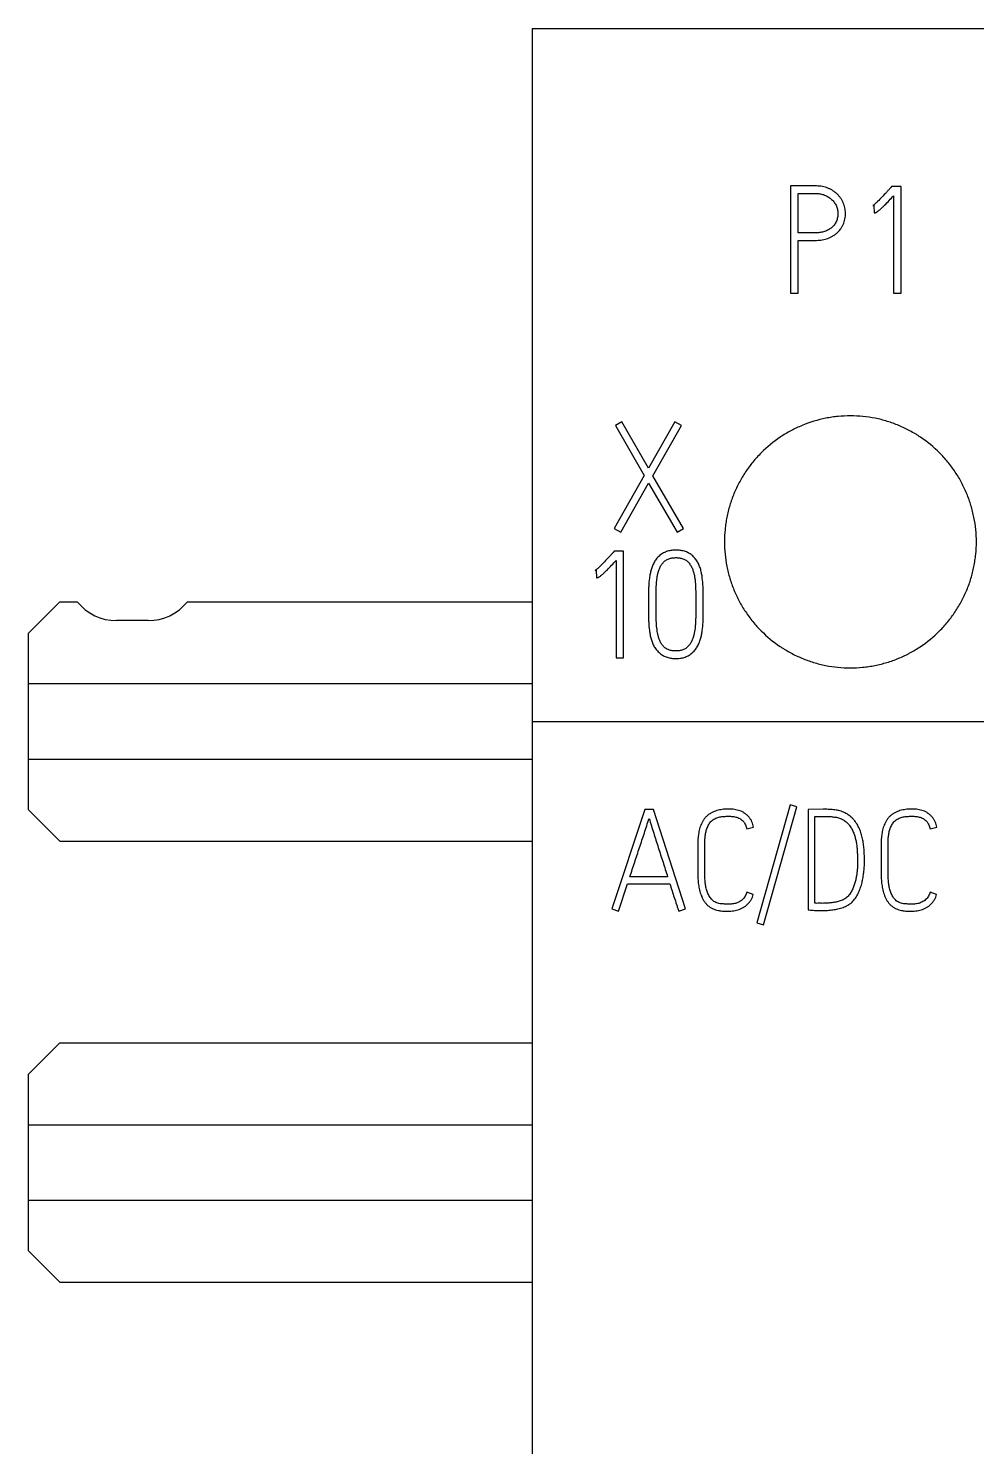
# Model space of a CAD drawing. Extents: x 0 to 420, y 0 to 297.
# Drawn here: x 102.08 to 117.13, y 210.68 to 233.19 of the extents above; entities that cross this region are included whole.
import ezdxf

# ---------------------------------------------------------------- set-up
doc = ezdxf.new("R2010")
doc.units = 0
doc.header["$LTSCALE"] = 23.1
doc.layers.add('10000_FRONT', color=7, linetype='CONTINUOUS')
doc.layers.add('10500_FRONT_LABELING', color=7, linetype='CONTINUOUS')

msp = doc.modelspace()

# ---------------------------------------------------------------- linework, layer by layer
at = {"layer": '10000_FRONT', "color": 7, "linetype": 'CONTINUOUS'}
for p, q in [((110.08, 233.191), (110.08, 143.191)), ((110.08, 233.191), (145.58, 233.191)), ((102.58, 224.091), (102.08, 223.591)), ((102.58, 224.091), (102.855, 224.091)), ((104.604, 224.091), (110.08, 224.091)), ((103.98, 223.791), (103.48, 223.791)), ((102.08, 220.791), (102.08, 223.591)), ((102.08, 222.791), (110.08, 222.791)), ((110.08, 222.191), (145.58, 222.191)), ((102.08, 221.591), (110.08, 221.591)), ((102.08, 220.791), (102.58, 220.291)), ((102.58, 220.291), (110.08, 220.291)), ((102.58, 217.091), (102.08, 216.591)), ((102.58, 217.091), (110.08, 217.091)), ((102.08, 213.791), (102.08, 216.591)), ((102.08, 215.791), (110.08, 215.791)), ((102.08, 214.591), (110.08, 214.591)), ((102.08, 213.791), (102.58, 213.291)), ((102.58, 213.291), (110.08, 213.291))]:
    msp.add_line(p, q, dxfattribs=at)
for centre, start, end in [((103.48, 224.591), 218.6822, 270), ((103.98, 224.591), 270, 321.3178)]:
    msp.add_arc(centre, 0.8, start, end, dxfattribs=at)
for points, knots in [([(117.13, 225.041), (117.13, 225.107), (117.126, 225.172), (117.114, 225.302), (117.104, 225.366), (117.079, 225.494), (117.063, 225.557), (117.035, 225.651), (117.025, 225.682), (117.003, 225.744), (116.991, 225.775), (116.953, 225.865), (116.898, 225.983), (116.831, 226.095), (116.777, 226.176), (116.758, 226.203), (116.719, 226.256), (116.699, 226.282), (116.637, 226.358), (116.593, 226.407), (116.454, 226.545), (116.354, 226.628), (116.231, 226.711), (116.217, 226.72), (116.19, 226.738), (116.175, 226.746), (116.133, 226.772), (116.104, 226.788), (116.018, 226.835), (115.959, 226.863), (115.838, 226.913), (115.777, 226.935), (115.683, 226.964), (115.651, 226.973), (115.587, 226.989), (115.555, 226.996), (115.458, 227.015), (115.328, 227.035), (115.197, 227.041), (115.066, 227.041), (115.001, 227.038), (114.902, 227.029), (114.869, 227.025), (114.804, 227.015), (114.642, 226.987), (114.486, 226.939), (114.334, 226.877), (114.304, 226.863), (114.259, 226.842), (114.244, 226.835), (114.215, 226.82), (114.142, 226.782), (114.071, 226.74), (113.909, 226.631), (113.808, 226.548), (113.691, 226.431), (113.668, 226.407), (113.624, 226.359), (113.603, 226.334), (113.541, 226.258), (113.502, 226.206), (113.43, 226.098), (113.397, 226.042), (113.35, 225.955), (113.336, 225.926), (113.307, 225.866), (113.294, 225.836), (113.257, 225.745), (113.213, 225.623), (113.181, 225.497), (113.162, 225.401), (113.156, 225.369), (113.147, 225.304), (113.143, 225.271), (113.133, 225.173), (113.13, 225.107), (113.13, 225.041)], [0, 0, 0, 0, 0.03125, 0.03125, 0.0625, 0.0625, 0.09375, 0.09375, 0.109375, 0.109375, 0.125, 0.125, 0.15625, 0.1875, 0.1875, 0.203125, 0.203125, 0.21875, 0.21875, 0.25, 0.25, 0.3125, 0.3125, 0.320312, 0.320312, 0.328125, 0.328125, 0.34375, 0.34375, 0.375, 0.375, 0.40625, 0.40625, 0.421875, 0.421875, 0.4375, 0.4375, 0.46875, 0.5, 0.5, 0.53125, 0.53125, 0.546875, 0.546875, 0.5625, 0.625, 0.625, 0.640625, 0.640625, 0.648438, 0.648438, 0.65625, 0.6875, 0.6875, 0.75, 0.75, 0.765625, 0.765625, 0.78125, 0.78125, 0.8125, 0.8125, 0.84375, 0.84375, 0.859375, 0.859375, 0.875, 0.875, 0.90625, 0.9375, 0.9375, 0.953125, 0.953125, 0.96875, 0.96875, 1, 1, 1, 1]), ([(113.13, 225.041), (113.13, 224.976), (113.133, 224.91), (113.146, 224.781), (113.155, 224.717), (113.18, 224.589), (113.196, 224.526), (113.225, 224.432), (113.235, 224.401), (113.257, 224.339), (113.269, 224.308), (113.306, 224.218), (113.362, 224.1), (113.428, 223.988), (113.483, 223.907), (113.501, 223.88), (113.54, 223.827), (113.56, 223.801), (113.623, 223.724), (113.667, 223.676), (113.805, 223.537), (113.906, 223.454), (114.029, 223.372), (114.042, 223.363), (114.07, 223.345), (114.084, 223.336), (114.127, 223.311), (114.155, 223.295), (114.242, 223.248), (114.301, 223.22), (114.422, 223.17), (114.483, 223.148), (114.577, 223.119), (114.609, 223.11), (114.673, 223.094), (114.705, 223.087), (114.802, 223.067), (114.932, 223.048), (115.062, 223.041), (115.193, 223.041), (115.259, 223.044), (115.357, 223.054), (115.39, 223.058), (115.456, 223.068), (115.488, 223.073), (115.584, 223.093), (115.648, 223.109), (115.773, 223.146), (115.834, 223.168), (115.925, 223.206), (115.955, 223.219), (116, 223.241), (116.015, 223.248), (116.045, 223.263), (116.118, 223.301), (116.188, 223.343), (116.351, 223.452), (116.452, 223.535), (116.568, 223.651), (116.591, 223.675), (116.635, 223.724), (116.656, 223.749), (116.718, 223.825), (116.757, 223.877), (116.829, 223.985), (116.863, 224.041), (116.909, 224.128), (116.924, 224.157), (116.952, 224.217), (116.965, 224.247), (117.003, 224.338), (117.047, 224.46), (117.078, 224.586), (117.098, 224.682), (117.103, 224.714), (117.113, 224.779), (117.117, 224.812), (117.127, 224.91), (117.13, 224.976), (117.13, 225.041)], [0, 0, 0, 0, 0.03125, 0.03125, 0.0625, 0.0625, 0.09375, 0.09375, 0.109375, 0.109375, 0.125, 0.125, 0.15625, 0.1875, 0.1875, 0.203125, 0.203125, 0.21875, 0.21875, 0.25, 0.25, 0.3125, 0.3125, 0.320312, 0.320312, 0.328125, 0.328125, 0.34375, 0.34375, 0.375, 0.375, 0.40625, 0.40625, 0.421875, 0.421875, 0.4375, 0.4375, 0.46875, 0.5, 0.5, 0.53125, 0.53125, 0.546875, 0.546875, 0.5625, 0.5625, 0.59375, 0.59375, 0.625, 0.625, 0.640625, 0.640625, 0.648438, 0.648438, 0.65625, 0.6875, 0.6875, 0.75, 0.75, 0.765625, 0.765625, 0.78125, 0.78125, 0.8125, 0.8125, 0.84375, 0.84375, 0.859375, 0.859375, 0.875, 0.875, 0.90625, 0.9375, 0.9375, 0.953125, 0.953125, 0.96875, 0.96875, 1, 1, 1, 1])]:
    msp.add_open_spline(points, degree=3, knots=knots, dxfattribs=at)
at = {"layer": '10500_FRONT_LABELING', "color": 7, "linetype": 'CONTINUOUS'}
for p, q in [((114.18, 230.691), (114.18, 228.991)), ((114.571, 230.691), (114.18, 230.691)), ((114.3, 229.946), (114.3, 230.571)), ((114.3, 230.571), (114.571, 230.571)), ((115.785, 230.682), (115.769, 230.663)), ((115.934, 230.682), (115.785, 230.682)), ((115.816, 230.536), (115.816, 228.989)), ((115.934, 228.989), (115.934, 230.682)), ((115.486, 230.378), (115.5, 230.382)), ((115.5, 230.382), (115.507, 230.262)), ((114.571, 229.946), (114.3, 229.946)), ((114.3, 228.991), (114.3, 229.826)), ((114.3, 229.826), (114.571, 229.826)), ((114.18, 228.991), (114.3, 228.991)), ((115.816, 228.989), (115.934, 228.989)), ((111.5, 226.947), (111.399, 226.888)), ((111.924, 226.212), (111.5, 226.947)), ((112.342, 226.947), (111.924, 226.212)), ((112.448, 226.888), (112.342, 226.947)), ((111.399, 226.888), (111.858, 226.094)), ((111.995, 226.091), (112.448, 226.888)), ((111.858, 226.094), (111.38, 225.252)), ((112.483, 225.252), (111.995, 226.091)), ((111.484, 225.193), (111.927, 225.974)), ((111.927, 225.974), (112.379, 225.193)), ((111.38, 225.252), (111.484, 225.193)), ((112.379, 225.193), (112.483, 225.252)), ((111.379, 224.892), (111.363, 224.873)), ((111.528, 224.892), (111.379, 224.892)), ((111.528, 223.199), (111.528, 224.892)), ((111.41, 224.746), (111.41, 223.199)), ((111.08, 224.588), (111.094, 224.593)), ((111.094, 224.593), (111.101, 224.472)), ((111.924, 224.062), (111.924, 224.036)), ((112.044, 224.036), (112.044, 224.062)), ((112.676, 224.062), (112.676, 224.036)), ((112.794, 224.036), (112.794, 224.062)), ((111.41, 223.199), (111.528, 223.199)), ((114.172, 220.869), (113.644, 218.994)), ((113.75, 218.963), (114.279, 220.838)), ((114.279, 220.838), (114.172, 220.869)), ((111.865, 220.794), (111.345, 219.216)), ((112.004, 220.794), (111.865, 220.794)), ((112.511, 219.216), (112.004, 220.794)), ((114.696, 220.798), (114.457, 220.796)), ((114.457, 220.796), (114.457, 219.202)), ((114.568, 219.307), (114.568, 220.683)), ((114.568, 220.683), (114.74, 220.683)), ((113.485, 220.487), (113.592, 220.514)), ((116.395, 220.487), (116.501, 220.514)), ((112.706, 220.225), (112.706, 219.804)), ((112.817, 219.804), (112.817, 220.225)), ((115.616, 220.225), (115.616, 219.804)), ((115.727, 219.804), (115.727, 220.225)), ((112.228, 219.726), (111.63, 219.726)), ((111.449, 219.18), (111.593, 219.613)), ((111.593, 219.613), (112.265, 219.613)), ((113.589, 219.444), (113.487, 219.482)), ((116.499, 219.444), (116.397, 219.482)), ((111.345, 219.216), (111.449, 219.18)), ((112.404, 219.18), (112.511, 219.216)), ((113.644, 218.994), (113.75, 218.963))]:
    msp.add_line(p, q, dxfattribs=at)
for points, knots in [([(114.571, 229.826), (114.602, 229.826), (114.632, 229.828), (114.691, 229.836), (114.721, 229.842), (114.764, 229.855), (114.779, 229.86), (114.807, 229.872), (114.82, 229.878), (114.847, 229.893), (114.86, 229.901), (114.885, 229.918), (114.897, 229.927), (114.932, 229.956), (114.952, 229.978), (114.98, 230.014), (114.988, 230.026), (115.004, 230.052), (115.011, 230.066), (115.029, 230.107), (115.038, 230.135), (115.05, 230.195), (115.053, 230.225), (115.052, 230.27), (115.051, 230.285), (115.047, 230.315), (115.045, 230.33), (115.035, 230.374), (115.025, 230.402), (115.007, 230.444), (115, 230.457), (114.985, 230.483), (114.968, 230.508), (114.949, 230.531), (114.929, 230.554), (114.918, 230.564), (114.884, 230.594), (114.859, 230.611), (114.82, 230.634), (114.806, 230.641), (114.778, 230.653), (114.764, 230.659), (114.722, 230.674), (114.692, 230.681), (114.632, 230.689), (114.602, 230.691), (114.571, 230.691)], [0, 0, 0, 0, 0.0625, 0.0625, 0.125, 0.125, 0.15625, 0.15625, 0.1875, 0.1875, 0.21875, 0.21875, 0.25, 0.25, 0.3125, 0.3125, 0.34375, 0.34375, 0.375, 0.375, 0.4375, 0.4375, 0.5, 0.5, 0.53125, 0.53125, 0.5625, 0.5625, 0.625, 0.625, 0.65625, 0.65625, 0.6875, 0.71875, 0.71875, 0.75, 0.75, 0.8125, 0.8125, 0.84375, 0.84375, 0.875, 0.875, 0.9375, 0.9375, 1, 1, 1, 1]), ([(114.571, 230.571), (114.594, 230.571), (114.616, 230.57), (114.66, 230.564), (114.682, 230.559), (114.725, 230.545), (114.745, 230.536), (114.774, 230.52), (114.784, 230.514), (114.802, 230.502), (114.811, 230.495), (114.837, 230.474), (114.853, 230.458), (114.873, 230.432), (114.88, 230.423), (114.891, 230.404), (114.897, 230.394), (114.911, 230.364), (114.918, 230.343), (114.926, 230.31), (114.928, 230.299), (114.931, 230.277), (114.932, 230.266), (114.932, 230.244), (114.932, 230.233), (114.93, 230.211), (114.928, 230.2), (114.922, 230.167), (114.915, 230.146), (114.901, 230.116), (114.896, 230.106), (114.884, 230.087), (114.878, 230.078), (114.864, 230.06), (114.857, 230.052), (114.841, 230.037), (114.832, 230.029), (114.806, 230.009), (114.787, 229.997), (114.756, 229.982), (114.746, 229.977), (114.725, 229.969), (114.715, 229.966), (114.693, 229.96), (114.683, 229.957), (114.661, 229.953), (114.65, 229.951), (114.616, 229.947), (114.594, 229.946), (114.571, 229.946)], [0, 0, 0, 0, 0.0625, 0.0625, 0.125, 0.125, 0.1875, 0.1875, 0.21875, 0.21875, 0.25, 0.25, 0.3125, 0.3125, 0.34375, 0.34375, 0.375, 0.375, 0.4375, 0.4375, 0.46875, 0.46875, 0.5, 0.5, 0.53125, 0.53125, 0.5625, 0.5625, 0.625, 0.625, 0.65625, 0.65625, 0.6875, 0.6875, 0.71875, 0.71875, 0.75, 0.75, 0.8125, 0.8125, 0.84375, 0.84375, 0.875, 0.875, 0.90625, 0.90625, 0.9375, 0.9375, 1, 1, 1, 1]), ([(115.769, 230.663), (115.758, 230.65), (115.746, 230.638), (115.724, 230.613), (115.713, 230.601), (115.679, 230.564), (115.656, 230.54), (115.61, 230.491), (115.586, 230.467), (115.55, 230.432), (115.538, 230.42), (115.519, 230.404), (115.513, 230.398), (115.5, 230.388), (115.493, 230.382), (115.486, 230.378)], [0, 0, 0, 0, 0.125, 0.125, 0.25, 0.25, 0.5, 0.5, 0.75, 0.75, 0.875, 0.875, 0.9375, 0.9375, 1, 1, 1, 1]), ([(115.507, 230.262), (115.512, 230.262), (115.516, 230.263), (115.525, 230.265), (115.529, 230.266), (115.537, 230.269), (115.541, 230.271), (115.549, 230.275), (115.552, 230.278), (115.563, 230.285), (115.57, 230.29), (115.583, 230.301), (115.59, 230.307), (115.61, 230.324), (115.622, 230.336), (115.647, 230.36), (115.66, 230.372), (115.697, 230.409), (115.721, 230.434), (115.769, 230.485), (115.792, 230.51), (115.816, 230.536)], [0, 0, 0, 0, 0.03125, 0.03125, 0.0625, 0.0625, 0.09375, 0.09375, 0.125, 0.125, 0.1875, 0.1875, 0.25, 0.25, 0.375, 0.375, 0.5, 0.5, 0.75, 0.75, 1, 1, 1, 1]), ([(111.363, 224.873), (111.352, 224.86), (111.34, 224.848), (111.318, 224.823), (111.306, 224.811), (111.272, 224.774), (111.249, 224.75), (111.203, 224.701), (111.18, 224.677), (111.144, 224.642), (111.132, 224.63), (111.113, 224.614), (111.106, 224.608), (111.094, 224.598), (111.087, 224.592), (111.08, 224.588)], [0, 0, 0, 0, 0.125, 0.125, 0.25, 0.25, 0.5, 0.5, 0.75, 0.75, 0.875, 0.875, 0.9375, 0.9375, 1, 1, 1, 1]), ([(112.794, 224.062), (112.794, 224.107), (112.794, 224.152), (112.793, 224.243), (112.792, 224.288), (112.788, 224.378), (112.785, 224.423), (112.776, 224.49), (112.773, 224.513), (112.764, 224.557), (112.759, 224.579), (112.75, 224.612), (112.746, 224.623), (112.739, 224.644), (112.735, 224.655), (112.723, 224.687), (112.713, 224.707), (112.69, 224.745), (112.677, 224.764), (112.655, 224.79), (112.647, 224.798), (112.631, 224.814), (112.614, 224.83), (112.596, 224.843), (112.577, 224.856), (112.567, 224.862), (112.537, 224.878), (112.516, 224.886), (112.483, 224.896), (112.472, 224.899), (112.45, 224.903), (112.438, 224.905), (112.404, 224.91), (112.382, 224.911), (112.337, 224.911), (112.314, 224.909), (112.28, 224.905), (112.269, 224.903), (112.246, 224.898), (112.224, 224.893), (112.203, 224.885), (112.182, 224.876), (112.172, 224.871), (112.141, 224.855), (112.123, 224.843), (112.096, 224.821), (112.088, 224.813), (112.072, 224.797), (112.064, 224.789), (112.042, 224.763), (112.029, 224.744), (112.012, 224.715), (112.007, 224.705), (111.997, 224.684), (111.992, 224.674), (111.98, 224.642), (111.973, 224.621), (111.96, 224.578), (111.955, 224.556), (111.946, 224.512), (111.942, 224.489), (111.933, 224.422), (111.929, 224.377), (111.927, 224.31), (111.926, 224.287), (111.925, 224.242), (111.925, 224.22), (111.924, 224.152), (111.924, 224.107), (111.924, 224.062)], [0, 0, 0, 0, 0.0625, 0.0625, 0.125, 0.125, 0.1875, 0.1875, 0.21875, 0.21875, 0.25, 0.25, 0.265625, 0.265625, 0.28125, 0.28125, 0.3125, 0.3125, 0.34375, 0.34375, 0.359375, 0.359375, 0.375, 0.390625, 0.390625, 0.40625, 0.40625, 0.4375, 0.4375, 0.453125, 0.453125, 0.46875, 0.46875, 0.5, 0.5, 0.53125, 0.53125, 0.546875, 0.546875, 0.5625, 0.578125, 0.578125, 0.59375, 0.59375, 0.625, 0.625, 0.640625, 0.640625, 0.65625, 0.65625, 0.6875, 0.6875, 0.703125, 0.703125, 0.71875, 0.71875, 0.75, 0.75, 0.78125, 0.78125, 0.8125, 0.8125, 0.875, 0.875, 0.90625, 0.90625, 0.9375, 0.9375, 1, 1, 1, 1]), ([(111.101, 224.472), (111.105, 224.472), (111.11, 224.473), (111.118, 224.475), (111.123, 224.476), (111.131, 224.479), (111.135, 224.481), (111.142, 224.485), (111.146, 224.488), (111.157, 224.495), (111.164, 224.5), (111.177, 224.511), (111.184, 224.517), (111.203, 224.534), (111.216, 224.546), (111.241, 224.57), (111.254, 224.582), (111.29, 224.619), (111.315, 224.644), (111.362, 224.695), (111.386, 224.72), (111.41, 224.746)], [0, 0, 0, 0, 0.03125, 0.03125, 0.0625, 0.0625, 0.09375, 0.09375, 0.125, 0.125, 0.1875, 0.1875, 0.25, 0.25, 0.375, 0.375, 0.5, 0.5, 0.75, 0.75, 1, 1, 1, 1]), ([(112.044, 224.062), (112.044, 224.099), (112.044, 224.136), (112.045, 224.211), (112.046, 224.248), (112.047, 224.304), (112.048, 224.323), (112.05, 224.36), (112.051, 224.378), (112.055, 224.416), (112.056, 224.434), (112.061, 224.471), (112.064, 224.49), (112.071, 224.526), (112.075, 224.544), (112.085, 224.58), (112.09, 224.598), (112.101, 224.624), (112.105, 224.633), (112.113, 224.649), (112.117, 224.658), (112.127, 224.674), (112.132, 224.681), (112.144, 224.696), (112.149, 224.704), (112.168, 224.725), (112.182, 224.737), (112.205, 224.753), (112.213, 224.758), (112.23, 224.767), (112.239, 224.77), (112.257, 224.777), (112.266, 224.779), (112.284, 224.784), (112.293, 224.785), (112.322, 224.789), (112.34, 224.791), (112.378, 224.791), (112.396, 224.79), (112.424, 224.786), (112.434, 224.784), (112.452, 224.779), (112.47, 224.774), (112.488, 224.767), (112.505, 224.759), (112.513, 224.754), (112.537, 224.738), (112.551, 224.726), (112.569, 224.705), (112.575, 224.697), (112.586, 224.682), (112.591, 224.674), (112.606, 224.65), (112.614, 224.633), (112.625, 224.607), (112.628, 224.598), (112.634, 224.581), (112.643, 224.554), (112.649, 224.527), (112.656, 224.49), (112.659, 224.472), (112.664, 224.435), (112.665, 224.416), (112.669, 224.379), (112.67, 224.36), (112.672, 224.323), (112.673, 224.305), (112.674, 224.249), (112.675, 224.211), (112.676, 224.137), (112.676, 224.099), (112.676, 224.062)], [0, 0, 0, 0, 0.0625, 0.0625, 0.125, 0.125, 0.15625, 0.15625, 0.1875, 0.1875, 0.21875, 0.21875, 0.25, 0.25, 0.28125, 0.28125, 0.3125, 0.3125, 0.328125, 0.328125, 0.34375, 0.34375, 0.359375, 0.359375, 0.375, 0.375, 0.40625, 0.40625, 0.421875, 0.421875, 0.4375, 0.4375, 0.453125, 0.453125, 0.46875, 0.46875, 0.5, 0.5, 0.53125, 0.53125, 0.546875, 0.546875, 0.5625, 0.578125, 0.578125, 0.59375, 0.59375, 0.625, 0.625, 0.640625, 0.640625, 0.65625, 0.65625, 0.6875, 0.6875, 0.703125, 0.703125, 0.71875, 0.75, 0.75, 0.78125, 0.78125, 0.8125, 0.8125, 0.84375, 0.84375, 0.875, 0.875, 0.9375, 0.9375, 1, 1, 1, 1]), ([(111.924, 224.036), (111.924, 223.991), (111.924, 223.947), (111.925, 223.88), (111.925, 223.858), (111.926, 223.813), (111.927, 223.791), (111.929, 223.724), (111.933, 223.68), (111.942, 223.613), (111.946, 223.591), (111.954, 223.547), (111.96, 223.525), (111.972, 223.482), (111.979, 223.46), (111.996, 223.418), (112.005, 223.398), (112.023, 223.368), (112.029, 223.359), (112.042, 223.34), (112.049, 223.331), (112.064, 223.314), (112.072, 223.306), (112.088, 223.29), (112.096, 223.282), (112.113, 223.267), (112.122, 223.26), (112.141, 223.247), (112.15, 223.241), (112.18, 223.224), (112.201, 223.216), (112.245, 223.202), (112.267, 223.197), (112.312, 223.191), (112.335, 223.19), (112.369, 223.19), (112.38, 223.19), (112.403, 223.191), (112.414, 223.192), (112.448, 223.197), (112.47, 223.201), (112.503, 223.211), (112.513, 223.215), (112.535, 223.224), (112.545, 223.228), (112.575, 223.245), (112.593, 223.258), (112.619, 223.28), (112.628, 223.288), (112.644, 223.304), (112.651, 223.312), (112.673, 223.338), (112.686, 223.356), (112.704, 223.386), (112.709, 223.396), (112.719, 223.416), (112.724, 223.426), (112.737, 223.457), (112.744, 223.479), (112.757, 223.522), (112.763, 223.544), (112.772, 223.588), (112.775, 223.61), (112.785, 223.677), (112.788, 223.722), (112.791, 223.789), (112.792, 223.812), (112.793, 223.856), (112.793, 223.879), (112.794, 223.946), (112.794, 223.991), (112.794, 224.036)], [0, 0, 0, 0, 0.0625, 0.0625, 0.09375, 0.09375, 0.125, 0.125, 0.1875, 0.1875, 0.21875, 0.21875, 0.25, 0.25, 0.28125, 0.28125, 0.3125, 0.3125, 0.328125, 0.328125, 0.34375, 0.34375, 0.359375, 0.359375, 0.375, 0.375, 0.390625, 0.390625, 0.40625, 0.40625, 0.4375, 0.4375, 0.46875, 0.46875, 0.5, 0.5, 0.515625, 0.515625, 0.53125, 0.53125, 0.5625, 0.5625, 0.578125, 0.578125, 0.59375, 0.59375, 0.625, 0.625, 0.640625, 0.640625, 0.65625, 0.65625, 0.6875, 0.6875, 0.703125, 0.703125, 0.71875, 0.71875, 0.75, 0.75, 0.78125, 0.78125, 0.8125, 0.8125, 0.875, 0.875, 0.90625, 0.90625, 0.9375, 0.9375, 1, 1, 1, 1]), ([(112.676, 224.036), (112.676, 223.999), (112.676, 223.962), (112.675, 223.887), (112.674, 223.85), (112.673, 223.794), (112.672, 223.776), (112.669, 223.739), (112.668, 223.72), (112.663, 223.665), (112.658, 223.627), (112.647, 223.573), (112.642, 223.555), (112.632, 223.519), (112.626, 223.501), (112.612, 223.467), (112.604, 223.45), (112.589, 223.426), (112.584, 223.418), (112.573, 223.403), (112.567, 223.396), (112.555, 223.382), (112.548, 223.375), (112.534, 223.363), (112.527, 223.357), (112.503, 223.341), (112.487, 223.333), (112.46, 223.323), (112.451, 223.321), (112.432, 223.316), (112.405, 223.311), (112.377, 223.31), (112.348, 223.31), (112.339, 223.31), (112.32, 223.312), (112.311, 223.313), (112.283, 223.317), (112.265, 223.321), (112.239, 223.33), (112.23, 223.334), (112.213, 223.343), (112.197, 223.352), (112.182, 223.364), (112.168, 223.377), (112.162, 223.383), (112.149, 223.397), (112.144, 223.405), (112.133, 223.42), (112.128, 223.428), (112.118, 223.444), (112.114, 223.452), (112.106, 223.469), (112.102, 223.478), (112.092, 223.504), (112.087, 223.522), (112.077, 223.558), (112.073, 223.576), (112.062, 223.631), (112.057, 223.667), (112.052, 223.722), (112.051, 223.741), (112.048, 223.778), (112.047, 223.796), (112.046, 223.851), (112.045, 223.888), (112.044, 223.962), (112.044, 223.999), (112.044, 224.036)], [0, 0, 0, 0, 0.0625, 0.0625, 0.125, 0.125, 0.15625, 0.15625, 0.1875, 0.1875, 0.25, 0.25, 0.28125, 0.28125, 0.3125, 0.3125, 0.34375, 0.34375, 0.359375, 0.359375, 0.375, 0.375, 0.390625, 0.390625, 0.40625, 0.40625, 0.4375, 0.4375, 0.453125, 0.453125, 0.46875, 0.5, 0.5, 0.515625, 0.515625, 0.53125, 0.53125, 0.5625, 0.5625, 0.578125, 0.578125, 0.59375, 0.609375, 0.609375, 0.625, 0.625, 0.640625, 0.640625, 0.65625, 0.65625, 0.671875, 0.671875, 0.6875, 0.6875, 0.71875, 0.71875, 0.75, 0.75, 0.8125, 0.8125, 0.84375, 0.84375, 0.875, 0.875, 0.9375, 0.9375, 1, 1, 1, 1]), ([(111.63, 219.726), (111.655, 219.803), (111.68, 219.881), (111.731, 220.035), (111.756, 220.112), (111.808, 220.266), (111.834, 220.343), (111.872, 220.459), (111.884, 220.497), (111.909, 220.574), (111.922, 220.613), (111.934, 220.652)], [0, 0, 0, 0, 0.25, 0.25, 0.5, 0.5, 0.75, 0.75, 0.875, 0.875, 1, 1, 1, 1]), ([(111.934, 220.652), (111.947, 220.613), (111.959, 220.574), (111.983, 220.497), (111.995, 220.459), (112.031, 220.343), (112.056, 220.266), (112.105, 220.112), (112.13, 220.035), (112.18, 219.881), (112.204, 219.803), (112.228, 219.726)], [0, 0, 0, 0, 0.125, 0.125, 0.25, 0.25, 0.5, 0.5, 0.75, 0.75, 1, 1, 1, 1]), ([(113.592, 220.514), (113.588, 220.543), (113.58, 220.571), (113.564, 220.605), (113.561, 220.612), (113.554, 220.625), (113.543, 220.644), (113.53, 220.661), (113.511, 220.684), (113.5, 220.694), (113.478, 220.714), (113.455, 220.732), (113.43, 220.748), (113.404, 220.762), (113.391, 220.768), (113.363, 220.778), (113.349, 220.782), (113.321, 220.789), (113.306, 220.792), (113.262, 220.798), (113.233, 220.8), (113.174, 220.801), (113.145, 220.799), (113.087, 220.794), (113.058, 220.789), (113.001, 220.775), (112.973, 220.765), (112.939, 220.75), (112.933, 220.747), (112.92, 220.74), (112.913, 220.736), (112.894, 220.725), (112.882, 220.716), (112.859, 220.698), (112.848, 220.688), (112.828, 220.667), (112.818, 220.656), (112.801, 220.633), (112.793, 220.621), (112.778, 220.595), (112.771, 220.582), (112.753, 220.542), (112.744, 220.514), (112.728, 220.458), (112.723, 220.43), (112.71, 220.343), (112.706, 220.284), (112.706, 220.225)], [0, 0, 0, 0, 0.0625, 0.0625, 0.078125, 0.078125, 0.09375, 0.125, 0.125, 0.15625, 0.15625, 0.1875, 0.21875, 0.21875, 0.25, 0.25, 0.28125, 0.28125, 0.3125, 0.3125, 0.375, 0.375, 0.4375, 0.4375, 0.5, 0.5, 0.5625, 0.5625, 0.578125, 0.578125, 0.59375, 0.59375, 0.625, 0.625, 0.65625, 0.65625, 0.6875, 0.6875, 0.71875, 0.71875, 0.75, 0.75, 0.8125, 0.8125, 0.875, 0.875, 1, 1, 1, 1]), ([(112.817, 220.225), (112.817, 220.248), (112.818, 220.271), (112.82, 220.316), (112.821, 220.338), (112.826, 220.383), (112.83, 220.405), (112.837, 220.438), (112.839, 220.449), (112.845, 220.471), (112.849, 220.482), (112.857, 220.503), (112.861, 220.514), (112.87, 220.534), (112.875, 220.544), (112.893, 220.574), (112.906, 220.592), (112.93, 220.616), (112.939, 220.623), (112.958, 220.637), (112.967, 220.643), (112.987, 220.653), (112.997, 220.658), (113.019, 220.666), (113.03, 220.669), (113.052, 220.674), (113.063, 220.676), (113.085, 220.68), (113.097, 220.681), (113.13, 220.685), (113.153, 220.686), (113.198, 220.687), (113.221, 220.687), (113.266, 220.683), (113.289, 220.68), (113.322, 220.672), (113.333, 220.669), (113.354, 220.661), (113.364, 220.656), (113.379, 220.648), (113.384, 220.645), (113.394, 220.639), (113.398, 220.635), (113.411, 220.625), (113.42, 220.617), (113.431, 220.604), (113.434, 220.6), (113.441, 220.591), (113.444, 220.586), (113.454, 220.572), (113.459, 220.562), (113.473, 220.531), (113.48, 220.51), (113.485, 220.487)], [0, 0, 0, 0, 0.0625, 0.0625, 0.125, 0.125, 0.1875, 0.1875, 0.21875, 0.21875, 0.25, 0.25, 0.28125, 0.28125, 0.3125, 0.3125, 0.375, 0.375, 0.40625, 0.40625, 0.4375, 0.4375, 0.46875, 0.46875, 0.5, 0.5, 0.53125, 0.53125, 0.5625, 0.5625, 0.625, 0.625, 0.6875, 0.6875, 0.75, 0.75, 0.78125, 0.78125, 0.8125, 0.8125, 0.828125, 0.828125, 0.84375, 0.84375, 0.875, 0.875, 0.890625, 0.890625, 0.90625, 0.90625, 0.9375, 0.9375, 1, 1, 1, 1]), ([(114.457, 219.202), (114.471, 219.201), (114.485, 219.2), (114.512, 219.197), (114.526, 219.196), (114.554, 219.193), (114.568, 219.192), (114.595, 219.19), (114.637, 219.189), (114.678, 219.189), (114.733, 219.191), (114.761, 219.192), (114.802, 219.196), (114.816, 219.198), (114.844, 219.201), (114.857, 219.203), (114.899, 219.209), (114.926, 219.215), (114.966, 219.225), (114.98, 219.228), (115.007, 219.236), (115.02, 219.241), (115.046, 219.252), (115.058, 219.257), (115.083, 219.27), (115.095, 219.277), (115.112, 219.288), (115.118, 219.292), (115.129, 219.3), (115.135, 219.305), (115.151, 219.318), (115.161, 219.328), (115.179, 219.348), (115.188, 219.359), (115.205, 219.381), (115.213, 219.393), (115.235, 219.428), (115.248, 219.452), (115.272, 219.502), (115.282, 219.528), (115.3, 219.58), (115.308, 219.607), (115.321, 219.661), (115.327, 219.687), (115.336, 219.742), (115.34, 219.769), (115.346, 219.823), (115.349, 219.85), (115.352, 219.905), (115.353, 219.933), (115.353, 219.988), (115.353, 220.015), (115.351, 220.07), (115.35, 220.126), (115.345, 220.18), (115.339, 220.235), (115.335, 220.262), (115.328, 220.303), (115.325, 220.316), (115.319, 220.343), (115.316, 220.356), (115.306, 220.397), (115.298, 220.423), (115.279, 220.475), (115.268, 220.501), (115.249, 220.537), (115.242, 220.549), (115.228, 220.573), (115.22, 220.585), (115.204, 220.607), (115.196, 220.618), (115.178, 220.639), (115.168, 220.649), (115.149, 220.669), (115.139, 220.678), (115.118, 220.696), (115.106, 220.704), (115.072, 220.727), (115.047, 220.74), (115.009, 220.756), (114.996, 220.761), (114.97, 220.769), (114.956, 220.773), (114.916, 220.783), (114.889, 220.787), (114.834, 220.793), (114.806, 220.795), (114.765, 220.797), (114.751, 220.797), (114.724, 220.798), (114.71, 220.798), (114.696, 220.798)], [0, 0, 0, 0, 0.015625, 0.015625, 0.03125, 0.03125, 0.046875, 0.046875, 0.0625, 0.09375, 0.09375, 0.125, 0.125, 0.140625, 0.140625, 0.15625, 0.15625, 0.1875, 0.1875, 0.203125, 0.203125, 0.21875, 0.21875, 0.234375, 0.234375, 0.25, 0.25, 0.257812, 0.257812, 0.265625, 0.265625, 0.28125, 0.28125, 0.296875, 0.296875, 0.3125, 0.3125, 0.34375, 0.34375, 0.375, 0.375, 0.40625, 0.40625, 0.4375, 0.4375, 0.46875, 0.46875, 0.5, 0.5, 0.53125, 0.53125, 0.5625, 0.5625, 0.59375, 0.625, 0.625, 0.65625, 0.65625, 0.671875, 0.671875, 0.6875, 0.6875, 0.71875, 0.71875, 0.75, 0.75, 0.765625, 0.765625, 0.78125, 0.78125, 0.796875, 0.796875, 0.8125, 0.8125, 0.828125, 0.828125, 0.84375, 0.84375, 0.875, 0.875, 0.890625, 0.890625, 0.90625, 0.90625, 0.9375, 0.9375, 0.96875, 0.96875, 0.984375, 0.984375, 1, 1, 1, 1]), ([(114.74, 220.683), (114.762, 220.683), (114.785, 220.682), (114.83, 220.68), (114.852, 220.678), (114.885, 220.673), (114.896, 220.672), (114.918, 220.667), (114.929, 220.664), (114.951, 220.658), (114.962, 220.654), (114.983, 220.646), (114.993, 220.641), (115.013, 220.631), (115.023, 220.625), (115.042, 220.613), (115.052, 220.607), (115.078, 220.585), (115.094, 220.569), (115.115, 220.543), (115.122, 220.534), (115.134, 220.515), (115.14, 220.505), (115.157, 220.476), (115.167, 220.456), (115.185, 220.415), (115.192, 220.394), (115.206, 220.35), (115.211, 220.329), (115.221, 220.285), (115.225, 220.263), (115.231, 220.219), (115.234, 220.197), (115.237, 220.153), (115.239, 220.131), (115.241, 220.086), (115.242, 220.064), (115.244, 219.997), (115.245, 219.952), (115.243, 219.885), (115.241, 219.863), (115.237, 219.819), (115.235, 219.797), (115.229, 219.753), (115.225, 219.731), (115.217, 219.687), (115.211, 219.666), (115.2, 219.622), (115.193, 219.601), (115.178, 219.559), (115.17, 219.538), (115.155, 219.508), (115.149, 219.498), (115.138, 219.479), (115.132, 219.469), (115.113, 219.442), (115.099, 219.424), (115.075, 219.401), (115.066, 219.393), (115.049, 219.38), (115.039, 219.374), (115.025, 219.365), (115.02, 219.363), (115.009, 219.358), (115.004, 219.356), (114.989, 219.35), (114.978, 219.346), (114.946, 219.336), (114.924, 219.33), (114.88, 219.321), (114.858, 219.317), (114.814, 219.311), (114.792, 219.309), (114.759, 219.307), (114.747, 219.306), (114.725, 219.305), (114.714, 219.305), (114.68, 219.304), (114.658, 219.305), (114.624, 219.305), (114.613, 219.304), (114.59, 219.305), (114.579, 219.306), (114.568, 219.307)], [0, 0, 0, 0, 0.03125, 0.03125, 0.0625, 0.0625, 0.078125, 0.078125, 0.09375, 0.09375, 0.109375, 0.109375, 0.125, 0.125, 0.140625, 0.140625, 0.15625, 0.15625, 0.1875, 0.1875, 0.203125, 0.203125, 0.21875, 0.21875, 0.25, 0.25, 0.28125, 0.28125, 0.3125, 0.3125, 0.34375, 0.34375, 0.375, 0.375, 0.40625, 0.40625, 0.4375, 0.4375, 0.5, 0.5, 0.53125, 0.53125, 0.5625, 0.5625, 0.59375, 0.59375, 0.625, 0.625, 0.65625, 0.65625, 0.6875, 0.6875, 0.703125, 0.703125, 0.71875, 0.71875, 0.75, 0.75, 0.765625, 0.765625, 0.78125, 0.78125, 0.789062, 0.789062, 0.796875, 0.796875, 0.8125, 0.8125, 0.84375, 0.84375, 0.875, 0.875, 0.90625, 0.90625, 0.921875, 0.921875, 0.9375, 0.9375, 0.96875, 0.96875, 0.984375, 0.984375, 1, 1, 1, 1]), ([(116.501, 220.514), (116.498, 220.543), (116.49, 220.571), (116.474, 220.605), (116.471, 220.612), (116.464, 220.625), (116.453, 220.644), (116.439, 220.661), (116.42, 220.684), (116.41, 220.694), (116.388, 220.714), (116.365, 220.732), (116.34, 220.748), (116.314, 220.762), (116.3, 220.768), (116.273, 220.778), (116.259, 220.782), (116.23, 220.789), (116.216, 220.792), (116.172, 220.798), (116.143, 220.8), (116.084, 220.801), (116.055, 220.799), (115.997, 220.794), (115.967, 220.789), (115.91, 220.775), (115.883, 220.765), (115.849, 220.75), (115.843, 220.747), (115.829, 220.74), (115.823, 220.736), (115.804, 220.725), (115.792, 220.716), (115.769, 220.698), (115.758, 220.688), (115.738, 220.667), (115.728, 220.656), (115.711, 220.633), (115.703, 220.621), (115.688, 220.595), (115.681, 220.582), (115.663, 220.542), (115.653, 220.514), (115.638, 220.458), (115.633, 220.43), (115.619, 220.343), (115.616, 220.284), (115.616, 220.225)], [0, 0, 0, 0, 0.0625, 0.0625, 0.078125, 0.078125, 0.09375, 0.125, 0.125, 0.15625, 0.15625, 0.1875, 0.21875, 0.21875, 0.25, 0.25, 0.28125, 0.28125, 0.3125, 0.3125, 0.375, 0.375, 0.4375, 0.4375, 0.5, 0.5, 0.5625, 0.5625, 0.578125, 0.578125, 0.59375, 0.59375, 0.625, 0.625, 0.65625, 0.65625, 0.6875, 0.6875, 0.71875, 0.71875, 0.75, 0.75, 0.8125, 0.8125, 0.875, 0.875, 1, 1, 1, 1]), ([(115.727, 220.225), (115.727, 220.248), (115.728, 220.271), (115.73, 220.316), (115.731, 220.338), (115.736, 220.383), (115.74, 220.405), (115.747, 220.438), (115.749, 220.449), (115.755, 220.471), (115.759, 220.482), (115.766, 220.503), (115.771, 220.514), (115.78, 220.534), (115.785, 220.544), (115.802, 220.574), (115.816, 220.592), (115.84, 220.616), (115.849, 220.623), (115.867, 220.637), (115.877, 220.643), (115.897, 220.653), (115.907, 220.658), (115.929, 220.666), (115.94, 220.669), (115.962, 220.674), (115.973, 220.676), (115.995, 220.68), (116.007, 220.681), (116.04, 220.685), (116.063, 220.686), (116.108, 220.687), (116.131, 220.687), (116.176, 220.683), (116.199, 220.68), (116.232, 220.672), (116.243, 220.669), (116.264, 220.661), (116.274, 220.656), (116.289, 220.648), (116.294, 220.645), (116.304, 220.639), (116.308, 220.635), (116.321, 220.625), (116.329, 220.617), (116.341, 220.604), (116.344, 220.6), (116.351, 220.591), (116.354, 220.586), (116.363, 220.572), (116.369, 220.562), (116.383, 220.531), (116.39, 220.51), (116.395, 220.487)], [0, 0, 0, 0, 0.0625, 0.0625, 0.125, 0.125, 0.1875, 0.1875, 0.21875, 0.21875, 0.25, 0.25, 0.28125, 0.28125, 0.3125, 0.3125, 0.375, 0.375, 0.40625, 0.40625, 0.4375, 0.4375, 0.46875, 0.46875, 0.5, 0.5, 0.53125, 0.53125, 0.5625, 0.5625, 0.625, 0.625, 0.6875, 0.6875, 0.75, 0.75, 0.78125, 0.78125, 0.8125, 0.8125, 0.828125, 0.828125, 0.84375, 0.84375, 0.875, 0.875, 0.890625, 0.890625, 0.90625, 0.90625, 0.9375, 0.9375, 1, 1, 1, 1]), ([(112.706, 219.804), (112.706, 219.774), (112.707, 219.744), (112.71, 219.685), (112.712, 219.656), (112.719, 219.597), (112.724, 219.568), (112.733, 219.524), (112.737, 219.509), (112.745, 219.48), (112.749, 219.466), (112.758, 219.438), (112.764, 219.424), (112.775, 219.397), (112.782, 219.383), (112.796, 219.357), (112.804, 219.344), (112.821, 219.319), (112.83, 219.308), (112.85, 219.285), (112.861, 219.275), (112.884, 219.256), (112.896, 219.248), (112.922, 219.232), (112.935, 219.225), (112.962, 219.212), (112.976, 219.207), (113.004, 219.198), (113.019, 219.194), (113.041, 219.19), (113.048, 219.188), (113.063, 219.186), (113.071, 219.185), (113.093, 219.183), (113.108, 219.182), (113.138, 219.181), (113.152, 219.181), (113.197, 219.18), (113.227, 219.181), (113.271, 219.185), (113.286, 219.187), (113.316, 219.193), (113.33, 219.196), (113.374, 219.209), (113.401, 219.221), (113.434, 219.241), (113.44, 219.245), (113.452, 219.253), (113.471, 219.266), (113.499, 219.291), (113.519, 219.313), (113.538, 219.337), (113.546, 219.349), (113.569, 219.388), (113.581, 219.415), (113.589, 219.444)], [0, 0, 0, 0, 0.0625, 0.0625, 0.125, 0.125, 0.1875, 0.1875, 0.21875, 0.21875, 0.25, 0.25, 0.28125, 0.28125, 0.3125, 0.3125, 0.34375, 0.34375, 0.375, 0.375, 0.40625, 0.40625, 0.4375, 0.4375, 0.46875, 0.46875, 0.5, 0.5, 0.53125, 0.53125, 0.546875, 0.546875, 0.5625, 0.5625, 0.59375, 0.59375, 0.625, 0.625, 0.6875, 0.6875, 0.71875, 0.71875, 0.75, 0.75, 0.8125, 0.8125, 0.828125, 0.828125, 0.84375, 0.875, 0.90625, 0.90625, 0.9375, 0.9375, 1, 1, 1, 1]), ([(113.487, 219.482), (113.479, 219.46), (113.47, 219.438), (113.453, 219.408), (113.446, 219.398), (113.431, 219.38), (113.423, 219.371), (113.406, 219.355), (113.396, 219.348), (113.377, 219.334), (113.367, 219.328), (113.346, 219.317), (113.335, 219.313), (113.318, 219.307), (113.313, 219.305), (113.301, 219.302), (113.296, 219.301), (113.278, 219.297), (113.266, 219.296), (113.243, 219.294), (113.231, 219.293), (113.208, 219.291), (113.196, 219.291), (113.173, 219.291), (113.161, 219.292), (113.137, 219.292), (113.126, 219.293), (113.102, 219.295), (113.09, 219.296), (113.067, 219.298), (113.055, 219.299), (113.032, 219.304), (113.021, 219.307), (112.999, 219.316), (112.988, 219.321), (112.968, 219.333), (112.958, 219.339), (112.94, 219.354), (112.932, 219.362), (112.916, 219.38), (112.909, 219.389), (112.895, 219.409), (112.889, 219.419), (112.878, 219.439), (112.873, 219.45), (112.86, 219.482), (112.852, 219.504), (112.839, 219.549), (112.835, 219.572), (112.827, 219.618), (112.825, 219.641), (112.819, 219.711), (112.817, 219.757), (112.817, 219.804)], [0, 0, 0, 0, 0.0625, 0.0625, 0.09375, 0.09375, 0.125, 0.125, 0.15625, 0.15625, 0.1875, 0.1875, 0.21875, 0.21875, 0.234375, 0.234375, 0.25, 0.25, 0.28125, 0.28125, 0.3125, 0.3125, 0.34375, 0.34375, 0.375, 0.375, 0.40625, 0.40625, 0.4375, 0.4375, 0.46875, 0.46875, 0.5, 0.5, 0.53125, 0.53125, 0.5625, 0.5625, 0.59375, 0.59375, 0.625, 0.625, 0.65625, 0.65625, 0.6875, 0.6875, 0.75, 0.75, 0.8125, 0.8125, 0.875, 0.875, 1, 1, 1, 1]), ([(115.616, 219.804), (115.616, 219.774), (115.617, 219.744), (115.62, 219.685), (115.622, 219.656), (115.629, 219.597), (115.634, 219.568), (115.643, 219.524), (115.647, 219.509), (115.654, 219.48), (115.659, 219.466), (115.668, 219.438), (115.673, 219.424), (115.685, 219.397), (115.692, 219.383), (115.706, 219.357), (115.714, 219.344), (115.73, 219.319), (115.739, 219.308), (115.759, 219.285), (115.77, 219.275), (115.794, 219.256), (115.806, 219.248), (115.831, 219.232), (115.844, 219.225), (115.872, 219.212), (115.886, 219.207), (115.914, 219.198), (115.929, 219.194), (115.951, 219.19), (115.958, 219.188), (115.973, 219.186), (115.98, 219.185), (116.003, 219.183), (116.018, 219.182), (116.047, 219.181), (116.062, 219.181), (116.107, 219.18), (116.137, 219.181), (116.181, 219.185), (116.196, 219.187), (116.225, 219.193), (116.24, 219.196), (116.283, 219.209), (116.311, 219.221), (116.343, 219.241), (116.35, 219.245), (116.362, 219.253), (116.381, 219.266), (116.409, 219.291), (116.429, 219.313), (116.448, 219.337), (116.456, 219.349), (116.479, 219.388), (116.491, 219.415), (116.499, 219.444)], [0, 0, 0, 0, 0.0625, 0.0625, 0.125, 0.125, 0.1875, 0.1875, 0.21875, 0.21875, 0.25, 0.25, 0.28125, 0.28125, 0.3125, 0.3125, 0.34375, 0.34375, 0.375, 0.375, 0.40625, 0.40625, 0.4375, 0.4375, 0.46875, 0.46875, 0.5, 0.5, 0.53125, 0.53125, 0.546875, 0.546875, 0.5625, 0.5625, 0.59375, 0.59375, 0.625, 0.625, 0.6875, 0.6875, 0.71875, 0.71875, 0.75, 0.75, 0.8125, 0.8125, 0.828125, 0.828125, 0.84375, 0.875, 0.90625, 0.90625, 0.9375, 0.9375, 1, 1, 1, 1]), ([(116.397, 219.482), (116.389, 219.46), (116.38, 219.438), (116.362, 219.408), (116.356, 219.398), (116.341, 219.38), (116.333, 219.371), (116.315, 219.355), (116.306, 219.348), (116.287, 219.334), (116.277, 219.328), (116.256, 219.317), (116.245, 219.313), (116.228, 219.307), (116.223, 219.305), (116.211, 219.302), (116.205, 219.301), (116.188, 219.297), (116.176, 219.296), (116.153, 219.294), (116.141, 219.293), (116.118, 219.291), (116.106, 219.291), (116.083, 219.291), (116.071, 219.292), (116.047, 219.292), (116.036, 219.293), (116.012, 219.295), (116, 219.296), (115.977, 219.298), (115.965, 219.299), (115.942, 219.304), (115.931, 219.307), (115.909, 219.316), (115.898, 219.321), (115.878, 219.333), (115.868, 219.339), (115.85, 219.354), (115.841, 219.362), (115.826, 219.38), (115.818, 219.389), (115.805, 219.409), (115.799, 219.419), (115.788, 219.439), (115.783, 219.45), (115.769, 219.482), (115.762, 219.504), (115.749, 219.549), (115.745, 219.572), (115.737, 219.618), (115.735, 219.641), (115.729, 219.711), (115.727, 219.757), (115.727, 219.804)], [0, 0, 0, 0, 0.0625, 0.0625, 0.09375, 0.09375, 0.125, 0.125, 0.15625, 0.15625, 0.1875, 0.1875, 0.21875, 0.21875, 0.234375, 0.234375, 0.25, 0.25, 0.28125, 0.28125, 0.3125, 0.3125, 0.34375, 0.34375, 0.375, 0.375, 0.40625, 0.40625, 0.4375, 0.4375, 0.46875, 0.46875, 0.5, 0.5, 0.53125, 0.53125, 0.5625, 0.5625, 0.59375, 0.59375, 0.625, 0.625, 0.65625, 0.65625, 0.6875, 0.6875, 0.75, 0.75, 0.8125, 0.8125, 0.875, 0.875, 1, 1, 1, 1]), ([(112.265, 219.613), (112.276, 219.577), (112.287, 219.541), (112.31, 219.468), (112.321, 219.432), (112.345, 219.36), (112.357, 219.324), (112.375, 219.27), (112.381, 219.253), (112.393, 219.216), (112.399, 219.198), (112.404, 219.18)], [0, 0, 0, 0, 0.25, 0.25, 0.5, 0.5, 0.75, 0.75, 0.875, 0.875, 1, 1, 1, 1])]:
    msp.add_open_spline(points, degree=3, knots=knots, dxfattribs=at)

doc.saveas('drawing.dxf')
